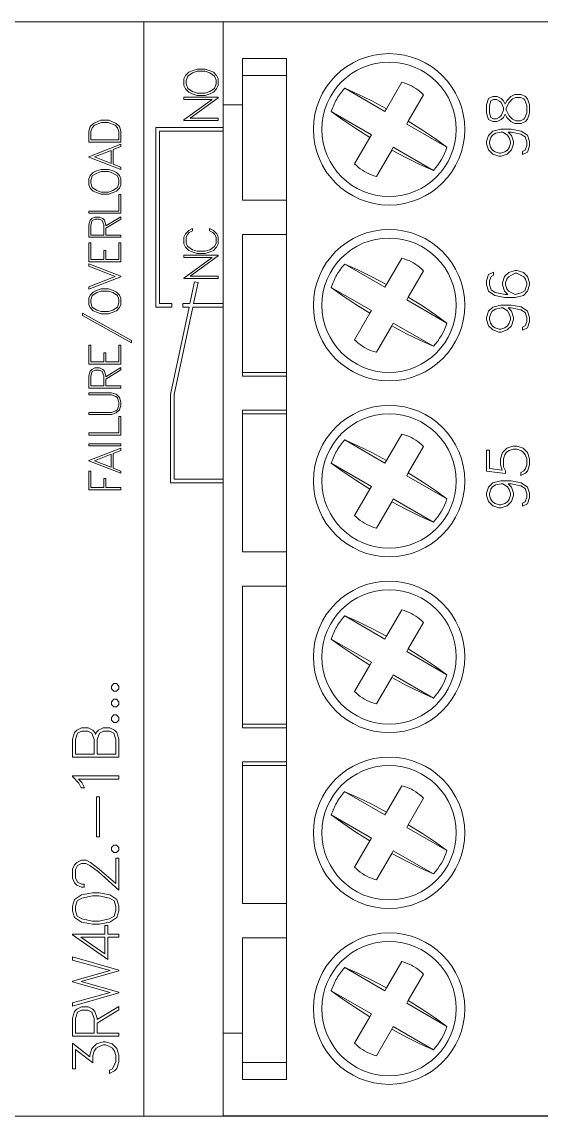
# Model space of a CAD drawing. Header units: millimetres. Extents: x 0 to 69574, y -5 to 41746.
# Drawn here: x 45469.25 to 45490.52, y 16266.65 to 16311.45 of the extents above; entities that cross this region are included whole.
import ezdxf

# ---------------------------------------------------------------- set-up
doc = ezdxf.new("R2010")
doc.units = ezdxf.units.MM
doc.set_wipeout_variables(frame=1)
doc.layers.add('000-PI-Oprema', color=30, linetype='Continuous', lineweight=5)

# ---------------------------------------------------------------- blocks, each defined once
blk = doc.blocks.new('3RW4026-1BB14')
blk.add_wipeout([(45618.425, 37573.123), (45663.225, 37573.123), (45663.225, 37448.123), (45618.425, 37448.123)]).dxf.layer = '000-PI-Oprema'
at = {"layer": '000-PI-Oprema'}
for p, q in [((45618.425, 37448.123), (45618.425, 37542.623)), ((45663.225, 37448.123), (45663.225, 37542.623)), ((45620.357, 37484.798), (45621.408, 37484.798)), ((45620.357, 37484.671), (45620.357, 37484.798)), ((45620.357, 37484.671), (45621.157, 37484.671)), ((45620.605, 37483.956), (45621.157, 37484.671)), ((45620.848, 37484.086), (45621.408, 37484.798)), ((45621.697, 37484.798), (45622.431, 37484.798)), ((45621.697, 37482.887), (45621.697, 37484.798)), ((45621.825, 37484.671), (45622.425, 37484.671)), ((45621.825, 37483.906), (45621.825, 37484.671)), ((45622.68, 37484.583), (45622.425, 37484.671)), ((45622.705, 37484.706), (45622.431, 37484.798)), ((45622.801, 37484.613), (45622.705, 37484.706)), ((45622.892, 37484.427), (45622.801, 37484.613)), ((45623.476, 37482.887), (45622.927, 37484.798)), ((45622.927, 37484.798), (45623.06, 37484.798)), ((45623.491, 37483.249), (45623.06, 37484.798)), ((45623.491, 37483.249), (45623.921, 37484.798)), ((45623.921, 37484.798), (45623.952, 37484.798)), ((45624.383, 37483.249), (45623.952, 37484.798)), ((45624.383, 37483.249), (45624.813, 37484.798)), ((45624.398, 37482.887), (45624.945, 37484.798)), ((45624.813, 37484.798), (45624.945, 37484.798)), ((45624.835, 37483.342), (45625.846, 37484.798)), ((45625.846, 37484.798), (45625.877, 37484.798)), ((45625.877, 37483.47), (45625.877, 37484.798)), ((45626.369, 37484.429), (45626.555, 37484.706)), ((45626.555, 37484.706), (45626.833, 37484.798)), ((45626.617, 37484.597), (45626.838, 37484.671)), ((45626.833, 37484.798), (45627.017, 37484.798)), ((45626.838, 37484.671), (45627.012, 37484.671)), ((45627.232, 37484.597), (45627.012, 37484.671)), ((45627.294, 37484.706), (45627.017, 37484.798)), ((45627.481, 37484.429), (45627.294, 37484.706)), ((45627.792, 37484.428), (45627.883, 37484.615)), ((45627.883, 37484.615), (45627.977, 37484.707)), ((45627.977, 37484.707), (45628.164, 37484.798)), ((45628.006, 37484.586), (45628.174, 37484.671)), ((45628.164, 37484.798), (45628.531, 37484.798)), ((45628.174, 37484.671), (45628.52, 37484.671)), ((45628.689, 37484.586), (45628.52, 37484.671)), ((45628.716, 37484.706), (45628.531, 37484.798)), ((45628.811, 37484.613), (45628.716, 37484.706)), ((45628.903, 37484.426), (45628.811, 37484.613)), ((45632.055, 37484.529), (45632.326, 37484.798)), ((45632.326, 37484.798), (45632.353, 37484.798)), ((45632.353, 37482.887), (45632.353, 37484.798)), ((45633.123, 37484.798), (45633.856, 37484.798)), ((45633.123, 37482.887), (45633.123, 37484.798)), ((45633.25, 37484.671), (45633.85, 37484.671)), ((45633.25, 37483.906), (45633.25, 37484.671)), ((45634.105, 37484.583), (45633.85, 37484.671)), ((45634.13, 37484.706), (45633.856, 37484.798)), ((45634.227, 37484.613), (45634.13, 37484.706)), ((45634.317, 37484.427), (45634.227, 37484.613)), ((45622.764, 37484.418), (45622.68, 37484.583)), ((45622.764, 37484.159), (45622.764, 37484.418)), ((45622.892, 37484.15), (45622.892, 37484.427)), ((45623.506, 37482.887), (45623.936, 37484.436)), ((45624.367, 37482.887), (45623.936, 37484.436)), ((45625.066, 37483.47), (45625.749, 37484.452)), ((45625.749, 37483.47), (45625.749, 37484.452)), ((45626.28, 37483.979), (45626.369, 37484.429)), ((45626.407, 37483.975), (45626.497, 37484.416)), ((45626.497, 37484.416), (45626.617, 37484.597)), ((45627.352, 37484.416), (45627.232, 37484.597)), ((45627.442, 37483.975), (45627.352, 37484.416)), ((45627.57, 37483.979), (45627.481, 37484.429)), ((45627.792, 37484.314), (45627.792, 37484.428)), ((45627.792, 37484.314), (45627.921, 37484.314)), ((45627.921, 37484.418), (45628.006, 37484.586)), ((45627.921, 37484.314), (45627.921, 37484.418)), ((45628.686, 37484.076), (45628.772, 37484.25)), ((45628.772, 37484.418), (45628.689, 37484.586)), ((45628.772, 37484.25), (45628.772, 37484.418)), ((45628.811, 37484.054), (45628.903, 37484.237)), ((45628.903, 37484.237), (45628.903, 37484.426)), ((45631.869, 37484.434), (45632.055, 37484.529)), ((45631.869, 37484.3), (45631.869, 37484.434)), ((45631.869, 37484.3), (45632.08, 37484.404)), ((45632.08, 37484.404), (45632.226, 37484.551)), ((45632.226, 37482.887), (45632.226, 37484.551)), ((45634.19, 37484.418), (45634.105, 37484.583)), ((45634.19, 37484.159), (45634.19, 37484.418)), ((45634.317, 37484.15), (45634.317, 37484.427)), ((45650.079, 37482.378), (45651.206, 37484.381)), ((45650.174, 37482.378), (45651.301, 37484.381)), ((45651.206, 37484.381), (45651.301, 37484.381)), ((45620.605, 37483.956), (45620.911, 37483.956)), ((45620.848, 37484.086), (45620.916, 37484.086)), ((45621.082, 37483.898), (45620.911, 37483.956)), ((45621.191, 37483.994), (45620.916, 37484.086)), ((45621.201, 37483.819), (45621.082, 37483.898)), ((45621.378, 37483.808), (45621.191, 37483.994)), ((45621.281, 37483.698), (45621.201, 37483.819)), ((45621.468, 37483.533), (45621.378, 37483.808)), ((45621.825, 37483.906), (45622.425, 37483.906)), ((45621.825, 37483.779), (45622.236, 37483.779)), ((45621.825, 37482.887), (45621.825, 37483.779)), ((45622.77, 37482.887), (45622.236, 37483.779)), ((45622.908, 37482.887), (45622.374, 37483.779)), ((45622.374, 37483.779), (45622.43, 37483.779)), ((45622.425, 37483.906), (45622.68, 37483.994)), ((45622.43, 37483.779), (45622.704, 37483.871)), ((45622.68, 37483.994), (45622.764, 37484.159)), ((45622.704, 37483.871), (45622.801, 37483.964)), ((45622.801, 37483.964), (45622.892, 37484.15)), ((45626.28, 37483.706), (45626.28, 37483.979)), ((45626.407, 37483.713), (45626.407, 37483.975)), ((45626.497, 37483.272), (45626.407, 37483.713)), ((45627.352, 37483.272), (45627.442, 37483.713)), ((45627.442, 37483.713), (45627.442, 37483.975)), ((45627.57, 37483.706), (45627.57, 37483.979)), ((45627.677, 37482.887), (45628.421, 37483.723)), ((45628.421, 37483.723), (45628.686, 37484.076)), ((45628.541, 37483.695), (45628.811, 37484.054)), ((45629.856, 37483.815), (45631.502, 37483.815)), ((45629.856, 37483.688), (45629.856, 37483.815)), ((45631.502, 37483.688), (45631.502, 37483.815)), ((45633.25, 37483.906), (45633.85, 37483.906)), ((45633.25, 37483.779), (45633.85, 37483.779)), ((45633.25, 37483.015), (45633.25, 37483.779)), ((45633.85, 37483.906), (45634.105, 37483.994)), ((45634.105, 37483.692), (45633.85, 37483.779)), ((45634.05, 37483.844), (45634.129, 37483.87)), ((45634.129, 37483.817), (45634.05, 37483.844)), ((45634.105, 37483.994), (45634.19, 37484.159)), ((45634.129, 37483.87), (45634.226, 37483.963)), ((45634.226, 37483.722), (45634.129, 37483.817)), ((45634.226, 37483.963), (45634.317, 37484.15)), ((45634.317, 37483.536), (45634.226, 37483.722)), ((45644.067, 37484.129), (45644.835, 37484.129)), ((45644.067, 37482.806), (45644.067, 37484.129)), ((45644.155, 37484.041), (45644.835, 37484.041)), ((45644.155, 37483.512), (45644.155, 37484.041)), ((45644.743, 37482.806), (45645.248, 37484.129)), ((45644.835, 37484.041), (45644.835, 37484.129)), ((45644.99, 37483.209), (45645.258, 37483.897)), ((45645.248, 37484.129), (45645.267, 37484.129)), ((45645.526, 37483.209), (45645.258, 37483.897)), ((45645.773, 37482.806), (45645.267, 37484.129)), ((45645.862, 37484.129), (45645.951, 37484.129)), ((45645.862, 37482.806), (45645.862, 37484.129)), ((45645.951, 37482.806), (45645.951, 37484.129)), ((45646.307, 37484.129), (45646.395, 37484.129)), ((45646.307, 37482.806), (45646.307, 37484.129)), ((45646.395, 37482.894), (45646.395, 37484.129)), ((45647.149, 37484.129), (45647.237, 37484.129)), ((45647.149, 37483.188), (45647.149, 37484.129)), ((45647.237, 37483.191), (45647.237, 37484.129)), ((45647.954, 37484.129), (45648.042, 37484.129)), ((45647.954, 37483.191), (45647.954, 37484.129)), ((45648.042, 37483.188), (45648.042, 37484.129)), ((45648.23, 37484.129), (45648.738, 37484.129)), ((45648.23, 37482.806), (45648.23, 37484.129)), ((45648.318, 37484.041), (45648.734, 37484.041)), ((45648.318, 37483.512), (45648.318, 37484.041)), ((45648.91, 37483.98), (45648.734, 37484.041)), ((45648.927, 37484.065), (45648.738, 37484.129)), ((45648.969, 37483.866), (45648.91, 37483.98)), ((45648.994, 37484.001), (45648.927, 37484.065)), ((45648.969, 37483.687), (45648.969, 37483.866)), ((45649.057, 37483.872), (45648.994, 37484.001)), ((45649.057, 37483.68), (45649.057, 37483.872)), ((45649.215, 37484.129), (45649.982, 37484.129)), ((45649.215, 37482.806), (45649.215, 37484.129)), ((45649.303, 37484.041), (45649.982, 37484.041)), ((45649.303, 37483.512), (45649.303, 37484.041)), ((45649.982, 37484.041), (45649.982, 37484.129)), ((45651.274, 37483.623), (45651.338, 37483.812)), ((45651.338, 37483.812), (45651.399, 37483.939)), ((45651.363, 37483.619), (45651.423, 37483.799)), ((45651.399, 37483.939), (45651.526, 37484.065)), ((45651.423, 37483.799), (45651.543, 37483.98)), ((45651.526, 37484.065), (45651.654, 37484.129)), ((45651.543, 37483.98), (45651.722, 37484.04)), ((45651.654, 37484.129), (45651.908, 37484.129)), ((45651.722, 37484.04), (45651.842, 37484.04)), ((45652.02, 37483.98), (45651.842, 37484.04)), ((45652.037, 37484.065), (45651.908, 37484.129)), ((45652.141, 37483.799), (45652.02, 37483.98)), ((45652.163, 37483.939), (45652.037, 37484.065)), ((45652.201, 37483.619), (45652.141, 37483.799)), ((45652.225, 37483.812), (45652.163, 37483.939)), ((45652.289, 37483.623), (45652.225, 37483.812)), ((45652.792, 37482.806), (45652.286, 37484.129)), ((45652.286, 37484.129), (45652.379, 37484.129)), ((45652.802, 37483.042), (45652.379, 37484.129)), ((45652.802, 37483.042), (45653.225, 37484.129)), ((45652.811, 37482.806), (45653.317, 37484.129)), ((45653.225, 37484.129), (45653.317, 37484.129)), ((45653.406, 37484.129), (45654.174, 37484.129)), ((45653.406, 37482.806), (45653.406, 37484.129)), ((45653.494, 37484.041), (45654.174, 37484.041)), ((45653.494, 37483.512), (45653.494, 37484.041)), ((45654.174, 37484.041), (45654.174, 37484.129)), ((45654.409, 37484.129), (45654.916, 37484.129)), ((45654.409, 37482.806), (45654.409, 37484.129)), ((45654.497, 37484.041), (45654.912, 37484.041)), ((45654.497, 37483.512), (45654.497, 37484.041)), ((45655.089, 37483.98), (45654.912, 37484.041)), ((45655.106, 37484.065), (45654.916, 37484.129)), ((45655.147, 37483.866), (45655.089, 37483.98)), ((45655.173, 37484.001), (45655.106, 37484.065)), ((45655.147, 37483.687), (45655.147, 37483.866)), ((45655.235, 37483.872), (45655.173, 37484.001)), ((45655.235, 37483.68), (45655.235, 37483.872)), ((45655.393, 37484.129), (45655.481, 37484.129)), ((45655.393, 37482.806), (45655.393, 37484.129)), ((45655.481, 37482.894), (45655.481, 37484.129)), ((45656.17, 37483.623), (45656.233, 37483.812)), ((45656.233, 37483.812), (45656.294, 37483.939)), ((45656.258, 37483.619), (45656.318, 37483.799)), ((45656.294, 37483.939), (45656.422, 37484.065)), ((45656.318, 37483.799), (45656.438, 37483.98)), ((45656.422, 37484.065), (45656.55, 37484.129)), ((45656.438, 37483.98), (45656.617, 37484.04)), ((45656.55, 37484.129), (45656.803, 37484.129)), ((45656.617, 37484.04), (45656.737, 37484.04)), ((45656.915, 37483.98), (45656.737, 37484.04)), ((45656.932, 37484.065), (45656.803, 37484.129)), ((45657.036, 37483.799), (45656.915, 37483.98)), ((45657.058, 37483.939), (45656.932, 37484.065)), ((45657.096, 37483.619), (45657.036, 37483.799)), ((45657.12, 37483.812), (45657.058, 37483.939)), ((45657.184, 37483.623), (45657.12, 37483.812)), ((45657.182, 37482.806), (45657.687, 37484.129)), ((45657.429, 37483.209), (45657.697, 37483.897)), ((45657.687, 37484.129), (45657.706, 37484.129)), ((45657.965, 37483.209), (45657.697, 37483.897)), ((45658.212, 37482.806), (45657.706, 37484.129)), ((45658.301, 37484.129), (45658.75, 37484.129)), ((45658.301, 37482.806), (45658.301, 37484.129)), ((45658.391, 37484.039), (45658.735, 37484.039)), ((45658.391, 37482.896), (45658.391, 37484.039)), ((45658.892, 37483.987), (45658.735, 37484.039)), ((45658.94, 37484.065), (45658.75, 37484.129)), ((45658.993, 37483.886), (45658.892, 37483.987)), ((45659.069, 37483.937), (45658.94, 37484.065)), ((45659.104, 37483.608), (45658.993, 37483.886)), ((45659.194, 37483.625), (45659.069, 37483.937)), ((45620.272, 37483.072), (45620.167, 37483.282)), ((45620.167, 37483.282), (45620.301, 37483.282)), ((45620.362, 37483.158), (45620.301, 37483.282)), ((45621.201, 37483.153), (45621.281, 37483.272)), ((45621.339, 37483.528), (45621.281, 37483.698)), ((45621.281, 37483.272), (45621.339, 37483.444)), ((45621.339, 37483.444), (45621.339, 37483.528)), ((45621.378, 37483.164), (45621.468, 37483.439)), ((45621.468, 37483.439), (45621.468, 37483.533)), ((45624.835, 37483.342), (45625.749, 37483.342)), ((45625.066, 37483.47), (45625.749, 37483.47)), ((45625.749, 37482.887), (45625.749, 37483.342)), ((45625.877, 37483.47), (45626.234, 37483.47)), ((45625.877, 37483.342), (45626.234, 37483.342)), ((45625.877, 37482.887), (45625.877, 37483.342)), ((45626.234, 37483.342), (45626.234, 37483.47)), ((45626.369, 37483.256), (45626.28, 37483.706)), ((45626.617, 37483.091), (45626.497, 37483.272)), ((45627.232, 37483.091), (45627.352, 37483.272)), ((45627.481, 37483.256), (45627.57, 37483.706)), ((45627.947, 37483.015), (45628.541, 37483.695)), ((45629.856, 37483.688), (45631.502, 37483.688)), ((45634.19, 37483.526), (45634.105, 37483.692)), ((45634.105, 37483.102), (45634.19, 37483.268)), ((45634.19, 37483.268), (45634.19, 37483.526)), ((45634.317, 37483.259), (45634.317, 37483.536)), ((45644.155, 37483.512), (45644.526, 37483.512)), ((45644.155, 37483.423), (45644.526, 37483.423)), ((45644.155, 37482.806), (45644.155, 37483.423)), ((45644.526, 37483.423), (45644.526, 37483.512)), ((45648.318, 37483.512), (45648.734, 37483.512)), ((45648.318, 37483.423), (45648.603, 37483.423)), ((45648.318, 37482.806), (45648.318, 37483.423)), ((45648.973, 37482.806), (45648.603, 37483.423)), ((45649.068, 37482.806), (45648.699, 37483.423)), ((45648.699, 37483.423), (45648.737, 37483.423)), ((45648.734, 37483.512), (45648.91, 37483.572)), ((45648.737, 37483.423), (45648.927, 37483.487)), ((45648.91, 37483.572), (45648.969, 37483.687)), ((45648.927, 37483.487), (45648.994, 37483.551)), ((45648.994, 37483.551), (45649.057, 37483.68)), ((45649.303, 37483.512), (45649.673, 37483.512)), ((45649.303, 37483.423), (45649.673, 37483.423)), ((45649.303, 37482.894), (45649.303, 37483.423)), ((45649.673, 37483.423), (45649.673, 37483.512)), ((45651.274, 37483.312), (45651.274, 37483.623)), ((45651.338, 37483.123), (45651.274, 37483.312)), ((45651.363, 37483.315), (45651.363, 37483.619)), ((45651.423, 37483.135), (45651.363, 37483.315)), ((45652.141, 37483.135), (45652.201, 37483.315)), ((45652.201, 37483.315), (45652.201, 37483.619)), ((45652.225, 37483.123), (45652.289, 37483.312)), ((45652.289, 37483.312), (45652.289, 37483.623)), ((45653.494, 37483.512), (45653.865, 37483.512)), ((45653.494, 37483.423), (45653.865, 37483.423)), ((45653.494, 37482.894), (45653.494, 37483.423)), ((45653.865, 37483.423), (45653.865, 37483.512)), ((45654.497, 37483.512), (45654.912, 37483.512)), ((45654.497, 37483.423), (45654.782, 37483.423)), ((45654.497, 37482.806), (45654.497, 37483.423)), ((45655.151, 37482.806), (45654.782, 37483.423)), ((45655.247, 37482.806), (45654.877, 37483.423)), ((45654.877, 37483.423), (45654.916, 37483.423)), ((45654.912, 37483.512), (45655.089, 37483.572)), ((45654.916, 37483.423), (45655.106, 37483.487)), ((45655.089, 37483.572), (45655.147, 37483.687)), ((45655.106, 37483.487), (45655.173, 37483.551)), ((45655.173, 37483.551), (45655.235, 37483.68)), ((45656.17, 37483.312), (45656.17, 37483.623)), ((45656.233, 37483.123), (45656.17, 37483.312)), ((45656.258, 37483.315), (45656.258, 37483.619)), ((45656.318, 37483.135), (45656.258, 37483.315)), ((45657.036, 37483.135), (45657.096, 37483.315)), ((45657.096, 37483.315), (45657.096, 37483.619)), ((45657.12, 37483.123), (45657.184, 37483.312)), ((45657.184, 37483.312), (45657.184, 37483.623)), ((45658.993, 37483.048), (45659.104, 37483.327)), ((45659.069, 37482.998), (45659.194, 37483.31)), ((45659.104, 37483.327), (45659.104, 37483.608)), ((45659.194, 37483.31), (45659.194, 37483.625)), ((45620.369, 37482.978), (45620.272, 37483.072)), ((45620.651, 37483.015), (45620.362, 37483.158)), ((45620.644, 37482.887), (45620.369, 37482.978)), ((45620.644, 37482.887), (45620.916, 37482.887)), ((45620.651, 37483.015), (45620.911, 37483.015)), ((45620.911, 37483.015), (45621.082, 37483.074)), ((45620.916, 37482.887), (45621.191, 37482.979)), ((45621.082, 37483.074), (45621.201, 37483.153)), ((45621.191, 37482.979), (45621.378, 37483.164)), ((45621.697, 37482.887), (45621.825, 37482.887)), ((45622.77, 37482.887), (45622.908, 37482.887)), ((45623.476, 37482.887), (45623.506, 37482.887)), ((45624.367, 37482.887), (45624.398, 37482.887)), ((45625.749, 37482.887), (45625.877, 37482.887)), ((45626.555, 37482.979), (45626.369, 37483.256)), ((45626.833, 37482.887), (45626.555, 37482.979)), ((45626.838, 37483.017), (45626.617, 37483.091)), ((45626.833, 37482.887), (45627.017, 37482.887)), ((45626.838, 37483.017), (45627.012, 37483.017)), ((45627.012, 37483.017), (45627.232, 37483.091)), ((45627.017, 37482.887), (45627.294, 37482.979)), ((45627.294, 37482.979), (45627.481, 37483.256)), ((45627.677, 37482.887), (45628.991, 37482.887)), ((45627.947, 37483.015), (45628.991, 37483.015)), ((45628.991, 37482.887), (45628.991, 37483.015)), ((45629.214, 37483.094), (45629.316, 37483.197)), ((45629.214, 37482.99), (45629.214, 37483.094)), ((45629.316, 37482.887), (45629.214, 37482.99)), ((45629.316, 37483.197), (45629.421, 37483.197)), ((45629.316, 37482.887), (45629.421, 37482.887)), ((45629.523, 37483.094), (45629.421, 37483.197)), ((45629.421, 37482.887), (45629.523, 37482.99)), ((45629.523, 37482.99), (45629.523, 37483.094)), ((45632.226, 37482.887), (45632.353, 37482.887)), ((45633.123, 37482.887), (45633.856, 37482.887)), ((45633.25, 37483.015), (45633.85, 37483.015)), ((45633.85, 37483.015), (45634.105, 37483.102)), ((45633.856, 37482.887), (45634.13, 37482.979)), ((45634.13, 37482.979), (45634.227, 37483.073)), ((45634.227, 37483.073), (45634.317, 37483.259)), ((45634.539, 37483.094), (45634.641, 37483.197)), ((45634.539, 37482.99), (45634.539, 37483.094)), ((45634.641, 37482.887), (45634.539, 37482.99)), ((45634.641, 37483.197), (45634.746, 37483.197)), ((45634.641, 37482.887), (45634.746, 37482.887)), ((45634.848, 37483.094), (45634.746, 37483.197)), ((45634.746, 37482.887), (45634.848, 37482.99)), ((45634.848, 37482.99), (45634.848, 37483.094)), ((45635.181, 37483.094), (45635.283, 37483.197)), ((45635.181, 37482.99), (45635.181, 37483.094)), ((45635.283, 37482.887), (45635.181, 37482.99)), ((45635.283, 37483.197), (45635.388, 37483.197)), ((45635.283, 37482.887), (45635.388, 37482.887)), ((45635.49, 37483.094), (45635.388, 37483.197)), ((45635.388, 37482.887), (45635.49, 37482.99)), ((45635.49, 37482.99), (45635.49, 37483.094)), ((45635.823, 37483.094), (45635.925, 37483.197)), ((45635.823, 37482.99), (45635.823, 37483.094)), ((45635.925, 37482.887), (45635.823, 37482.99)), ((45635.925, 37483.197), (45636.03, 37483.197)), ((45635.925, 37482.887), (45636.03, 37482.887)), ((45636.132, 37483.094), (45636.03, 37483.197)), ((45636.03, 37482.887), (45636.132, 37482.99)), ((45636.132, 37482.99), (45636.132, 37483.094)), ((45644.835, 37482.806), (45644.956, 37483.121)), ((45644.956, 37483.121), (45645.559, 37483.121)), ((45644.99, 37483.209), (45645.526, 37483.209)), ((45645.682, 37482.806), (45645.559, 37483.121)), ((45646.395, 37482.894), (45647.075, 37482.894)), ((45647.075, 37482.806), (45647.075, 37482.894)), ((45647.212, 37482.998), (45647.149, 37483.188)), ((45647.342, 37482.87), (45647.212, 37482.998)), ((45647.298, 37483.011), (45647.237, 37483.191)), ((45647.354, 37482.954), (45647.298, 37483.011)), ((45647.532, 37482.806), (45647.342, 37482.87)), ((45647.535, 37482.894), (45647.354, 37482.954)), ((45647.535, 37482.894), (45647.656, 37482.894)), ((45647.656, 37482.894), (45647.836, 37482.954)), ((45647.66, 37482.806), (45647.85, 37482.87)), ((45647.836, 37482.954), (45647.893, 37483.011)), ((45647.85, 37482.87), (45647.979, 37482.998)), ((45647.893, 37483.011), (45647.954, 37483.191)), ((45647.979, 37482.998), (45648.042, 37483.188)), ((45649.303, 37482.894), (45649.982, 37482.894)), ((45649.982, 37482.806), (45649.982, 37482.894)), ((45651.399, 37482.996), (45651.338, 37483.123)), ((45651.526, 37482.87), (45651.399, 37482.996)), ((45651.543, 37482.954), (45651.423, 37483.135)), ((45651.654, 37482.806), (45651.526, 37482.87)), ((45651.722, 37482.894), (45651.543, 37482.954)), ((45651.722, 37482.894), (45651.856, 37482.894)), ((45651.856, 37482.894), (45652.02, 37482.954)), ((45651.908, 37482.806), (45652.037, 37482.87)), ((45652.02, 37482.954), (45652.141, 37483.135)), ((45652.037, 37482.87), (45652.163, 37482.996)), ((45652.163, 37482.996), (45652.225, 37483.123)), ((45653.494, 37482.894), (45654.174, 37482.894)), ((45654.174, 37482.806), (45654.174, 37482.894)), ((45655.481, 37482.894), (45656.161, 37482.894)), ((45656.161, 37482.806), (45656.161, 37482.894)), ((45656.294, 37482.996), (45656.233, 37483.123)), ((45656.422, 37482.87), (45656.294, 37482.996)), ((45656.438, 37482.954), (45656.318, 37483.135)), ((45656.55, 37482.806), (45656.422, 37482.87)), ((45656.617, 37482.894), (45656.438, 37482.954)), ((45656.617, 37482.894), (45656.751, 37482.894)), ((45656.751, 37482.894), (45656.915, 37482.954)), ((45656.803, 37482.806), (45656.932, 37482.87)), ((45656.915, 37482.954), (45657.036, 37483.135)), ((45656.932, 37482.87), (45657.058, 37482.996)), ((45657.058, 37482.996), (45657.12, 37483.123)), ((45657.274, 37482.806), (45657.395, 37483.121)), ((45657.395, 37483.121), (45657.998, 37483.121)), ((45657.429, 37483.209), (45657.965, 37483.209)), ((45658.121, 37482.806), (45657.998, 37483.121)), ((45658.391, 37482.896), (45658.735, 37482.896)), ((45658.735, 37482.896), (45658.892, 37482.948)), ((45658.75, 37482.806), (45658.94, 37482.87)), ((45658.892, 37482.948), (45658.993, 37483.048)), ((45658.94, 37482.87), (45659.069, 37482.998)), ((45644.067, 37482.806), (45644.155, 37482.806)), ((45644.743, 37482.806), (45644.835, 37482.806)), ((45645.682, 37482.806), (45645.773, 37482.806)), ((45645.862, 37482.806), (45645.951, 37482.806)), ((45646.307, 37482.806), (45647.075, 37482.806)), ((45647.532, 37482.806), (45647.66, 37482.806)), ((45648.23, 37482.806), (45648.318, 37482.806)), ((45648.973, 37482.806), (45649.068, 37482.806)), ((45649.215, 37482.806), (45649.982, 37482.806)), ((45650.079, 37482.378), (45650.174, 37482.378)), ((45651.654, 37482.806), (45651.908, 37482.806)), ((45652.792, 37482.806), (45652.811, 37482.806)), ((45653.406, 37482.806), (45654.174, 37482.806)), ((45654.409, 37482.806), (45654.497, 37482.806)), ((45655.151, 37482.806), (45655.247, 37482.806)), ((45655.393, 37482.806), (45656.161, 37482.806)), ((45656.55, 37482.806), (45656.803, 37482.806)), ((45657.182, 37482.806), (45657.274, 37482.806)), ((45658.121, 37482.806), (45658.212, 37482.806)), ((45658.301, 37482.806), (45658.75, 37482.806)), ((45618.425, 37481.873), (45663.225, 37481.873)), ((45651.55, 37481.373), (45658.9, 37481.373)), ((45651.55, 37480.723), (45651.55, 37481.373)), ((45651.7, 37481.223), (45658.75, 37481.223)), ((45651.7, 37480.723), (45651.7, 37481.223)), ((45658.75, 37478.623), (45658.75, 37481.223)), ((45658.9, 37478.623), (45658.9, 37481.373)), ((45644.35, 37480.773), (45647.966, 37480.773)), ((45644.35, 37478.623), (45644.35, 37480.773)), ((45644.5, 37480.623), (45647.97, 37480.623)), ((45644.5, 37478.623), (45644.5, 37480.623)), ((45647.966, 37480.773), (45647.967, 37480.777)), ((45651.55, 37480.016), (45647.967, 37480.777)), ((45651.55, 37479.862), (45647.97, 37480.623)), ((45651.55, 37480.723), (45651.7, 37480.723)), ((45651.55, 37480.273), (45651.7, 37480.273)), ((45651.55, 37480.016), (45651.55, 37480.273)), ((45651.7, 37479.984), (45651.7, 37480.273)), ((45652.716, 37480.229), (45652.738, 37480.229)), ((45652.716, 37478.818), (45652.716, 37480.229)), ((45653.574, 37479.076), (45652.738, 37480.229)), ((45653.574, 37480.229), (45653.668, 37480.229)), ((45653.574, 37479.076), (45653.574, 37480.229)), ((45653.668, 37478.818), (45653.668, 37480.229)), ((45653.871, 37480.026), (45654.007, 37480.162)), ((45654.007, 37480.162), (45654.144, 37480.229)), ((45654.026, 37480.073), (45654.153, 37480.135)), ((45654.144, 37480.229), (45654.415, 37480.229)), ((45654.153, 37480.135), (45654.408, 37480.135)), ((45654.534, 37480.071), (45654.408, 37480.135)), ((45654.553, 37480.162), (45654.415, 37480.229)), ((45654.688, 37480.028), (45654.553, 37480.162)), ((45659.189, 37480.229), (45659.211, 37480.229)), ((45659.189, 37478.818), (45659.189, 37480.229)), ((45660.047, 37479.076), (45659.211, 37480.229)), ((45660.047, 37480.229), (45660.141, 37480.229)), ((45660.047, 37479.076), (45660.047, 37480.229)), ((45660.141, 37478.818), (45660.141, 37480.229)), ((45660.346, 37480.026), (45660.481, 37480.162)), ((45660.481, 37480.162), (45660.618, 37480.229)), ((45660.499, 37480.07), (45660.69, 37480.134)), ((45660.618, 37480.229), (45660.889, 37480.229)), ((45660.69, 37480.134), (45660.818, 37480.134)), ((45661.008, 37480.07), (45660.818, 37480.134)), ((45661.026, 37480.162), (45660.889, 37480.229)), ((45661.161, 37480.026), (45661.026, 37480.162)), ((45651.55, 37478.623), (45651.55, 37479.862)), ((45652.584, 37479.796), (45651.7, 37479.984)), ((45652.552, 37479.649), (45651.7, 37479.83)), ((45651.7, 37478.623), (45651.7, 37479.83)), ((45652.552, 37479.649), (45652.584, 37479.796)), ((45653.645, 37478.818), (45652.81, 37479.971)), ((45652.81, 37478.818), (45652.81, 37479.971)), ((45653.74, 37479.69), (45653.807, 37479.891)), ((45653.74, 37479.358), (45653.74, 37479.69)), ((45653.807, 37479.891), (45653.871, 37480.026)), ((45653.834, 37479.687), (45653.898, 37479.879)), ((45653.834, 37479.361), (45653.834, 37479.687)), ((45653.898, 37479.879), (45654.026, 37480.073)), ((45654.596, 37480.008), (45654.534, 37480.071)), ((45654.666, 37479.872), (45654.596, 37480.008)), ((45654.666, 37479.872), (45654.765, 37479.872)), ((45654.765, 37479.872), (45654.688, 37480.028)), ((45660.118, 37478.818), (45659.283, 37479.971)), ((45659.283, 37478.818), (45659.283, 37479.971)), ((45660.213, 37479.69), (45660.28, 37479.891)), ((45660.213, 37479.358), (45660.213, 37479.69)), ((45660.28, 37479.891), (45660.346, 37480.026)), ((45660.307, 37479.686), (45660.371, 37479.878)), ((45660.307, 37479.361), (45660.307, 37479.686)), ((45660.371, 37479.878), (45660.499, 37480.07)), ((45661.137, 37479.878), (45661.008, 37480.07)), ((45661.201, 37479.686), (45661.137, 37479.878)), ((45661.227, 37479.891), (45661.161, 37480.026)), ((45661.201, 37479.361), (45661.201, 37479.686)), ((45661.295, 37479.69), (45661.227, 37479.891)), ((45661.295, 37479.358), (45661.295, 37479.69)), ((45653.807, 37479.157), (45653.74, 37479.358)), ((45653.898, 37479.169), (45653.834, 37479.361)), ((45660.28, 37479.157), (45660.213, 37479.358)), ((45660.371, 37479.169), (45660.307, 37479.361)), ((45661.137, 37479.169), (45661.201, 37479.361)), ((45661.227, 37479.157), (45661.295, 37479.358)), ((45652.716, 37478.818), (45652.81, 37478.818)), ((45653.645, 37478.818), (45653.668, 37478.818)), ((45653.871, 37479.021), (45653.807, 37479.157)), ((45654.007, 37478.886), (45653.871, 37479.021)), ((45654.026, 37478.975), (45653.898, 37479.169)), ((45654.144, 37478.818), (45654.007, 37478.886)), ((45654.153, 37478.912), (45654.026, 37478.975)), ((45654.144, 37478.818), (45654.415, 37478.818)), ((45654.153, 37478.912), (45654.408, 37478.912)), ((45654.408, 37478.912), (45654.534, 37478.976)), ((45654.415, 37478.818), (45654.553, 37478.885)), ((45654.534, 37478.976), (45654.596, 37479.039)), ((45654.553, 37478.885), (45654.688, 37479.02)), ((45654.596, 37479.039), (45654.666, 37479.176)), ((45654.666, 37479.176), (45654.765, 37479.176)), ((45654.688, 37479.02), (45654.765, 37479.176)), ((45659.189, 37478.818), (45659.283, 37478.818)), ((45660.118, 37478.818), (45660.141, 37478.818)), ((45660.346, 37479.021), (45660.28, 37479.157)), ((45660.481, 37478.886), (45660.346, 37479.021)), ((45660.499, 37478.976), (45660.371, 37479.169)), ((45660.618, 37478.818), (45660.481, 37478.886)), ((45660.69, 37478.912), (45660.499, 37478.976)), ((45660.618, 37478.818), (45660.889, 37478.818)), ((45660.69, 37478.912), (45660.833, 37478.912)), ((45660.833, 37478.912), (45661.008, 37478.976)), ((45660.889, 37478.818), (45661.026, 37478.886)), ((45661.008, 37478.976), (45661.137, 37479.169)), ((45661.026, 37478.886), (45661.161, 37479.021)), ((45661.161, 37479.021), (45661.227, 37479.157)), ((45618.425, 37478.623), (45663.225, 37478.623)), ((45618.43, 37464.623), (45618.43, 37478.623)), ((45621.825, 37477.823), (45621.825, 37478.623)), ((45659.825, 37477.823), (45659.825, 37478.623)), ((45663.22, 37464.623), (45663.22, 37478.623)), ((45619.925, 37477.823), (45625.725, 37477.823)), ((45619.925, 37476.023), (45619.925, 37477.823)), ((45620.625, 37476.023), (45620.625, 37477.823)), ((45625.725, 37476.023), (45625.725, 37477.823)), ((45627.125, 37477.823), (45632.925, 37477.823)), ((45627.125, 37476.023), (45627.125, 37477.823)), ((45632.775, 37476.023), (45632.775, 37477.823)), ((45632.925, 37476.023), (45632.925, 37477.823)), ((45634.325, 37477.823), (45640.125, 37477.823)), ((45634.325, 37476.023), (45634.325, 37477.823)), ((45634.475, 37476.023), (45634.475, 37477.823)), ((45640.125, 37476.023), (45640.125, 37477.823)), ((45641.525, 37477.823), (45647.325, 37477.823)), ((45641.525, 37476.023), (45641.525, 37477.823)), ((45647.175, 37476.023), (45647.175, 37477.823)), ((45647.325, 37476.023), (45647.325, 37477.823)), ((45648.725, 37477.823), (45654.525, 37477.823)), ((45648.725, 37476.023), (45648.725, 37477.823)), ((45648.875, 37476.023), (45648.875, 37477.823)), ((45654.525, 37476.023), (45654.525, 37477.823)), ((45655.925, 37477.823), (45659.825, 37477.823)), ((45655.925, 37476.023), (45655.925, 37477.823)), ((45659.825, 37477.823), (45661.725, 37477.823)), ((45661.025, 37476.023), (45661.025, 37477.823)), ((45661.725, 37476.023), (45661.725, 37477.823)), ((45619.925, 37476.023), (45661.725, 37476.023)), ((45622.606, 37472.544), (45623.555, 37474.189)), ((45629.806, 37472.544), (45630.755, 37474.189)), ((45637.006, 37472.544), (45637.955, 37474.189)), ((45644.206, 37472.544), (45645.155, 37474.189)), ((45651.406, 37472.544), (45652.355, 37474.189)), ((45658.606, 37472.544), (45659.555, 37474.189)), ((45623.558, 37471.994), (45624.508, 37473.639)), ((45630.758, 37471.994), (45631.708, 37473.639)), ((45637.958, 37471.994), (45638.908, 37473.639)), ((45645.158, 37471.994), (45646.108, 37473.639)), ((45652.358, 37471.994), (45653.308, 37473.639)), ((45659.558, 37471.994), (45660.508, 37473.639)), ((45621.151, 37472.918), (45621.211, 37473.003)), ((45621.211, 37473.003), (45621.275, 37473.085)), ((45621.275, 37473.085), (45621.343, 37473.161)), ((45621.343, 37473.161), (45621.413, 37473.233)), ((45622.493, 37472.609), (45621.413, 37473.233)), ((45628.351, 37472.918), (45628.411, 37473.003)), ((45628.411, 37473.003), (45628.475, 37473.085)), ((45628.475, 37473.085), (45628.543, 37473.161)), ((45628.543, 37473.161), (45628.613, 37473.233)), ((45629.693, 37472.609), (45628.613, 37473.233)), ((45635.551, 37472.918), (45635.611, 37473.003)), ((45635.611, 37473.003), (45635.675, 37473.085)), ((45635.675, 37473.085), (45635.743, 37473.161)), ((45635.743, 37473.161), (45635.813, 37473.233)), ((45636.893, 37472.609), (45635.813, 37473.233)), ((45642.751, 37472.918), (45642.811, 37473.003)), ((45642.811, 37473.003), (45642.875, 37473.085)), ((45642.875, 37473.085), (45642.943, 37473.161)), ((45642.943, 37473.161), (45643.013, 37473.233)), ((45644.093, 37472.609), (45643.013, 37473.233)), ((45649.951, 37472.918), (45650.011, 37473.003)), ((45650.011, 37473.003), (45650.075, 37473.085)), ((45650.075, 37473.085), (45650.143, 37473.161)), ((45650.143, 37473.161), (45650.213, 37473.233)), ((45651.293, 37472.609), (45650.213, 37473.233)), ((45657.151, 37472.918), (45657.211, 37473.003)), ((45657.211, 37473.003), (45657.275, 37473.085)), ((45657.275, 37473.085), (45657.343, 37473.161)), ((45657.343, 37473.161), (45657.413, 37473.233)), ((45658.493, 37472.609), (45657.413, 37473.233)), ((45620.926, 37472.442), (45620.96, 37472.542)), ((45620.96, 37472.542), (45621, 37472.64)), ((45621, 37472.64), (45621.045, 37472.736)), ((45621.045, 37472.736), (45621.096, 37472.829)), ((45621.096, 37472.829), (45621.151, 37472.918)), ((45622.606, 37472.544), (45622.493, 37472.609)), ((45628.126, 37472.442), (45628.16, 37472.542)), ((45628.16, 37472.542), (45628.2, 37472.64)), ((45628.2, 37472.64), (45628.245, 37472.736)), ((45628.245, 37472.736), (45628.296, 37472.829)), ((45628.296, 37472.829), (45628.351, 37472.918)), ((45629.806, 37472.544), (45629.693, 37472.609)), ((45635.326, 37472.442), (45635.36, 37472.542)), ((45635.36, 37472.542), (45635.4, 37472.64)), ((45635.4, 37472.64), (45635.445, 37472.736)), ((45635.445, 37472.736), (45635.496, 37472.829)), ((45635.496, 37472.829), (45635.551, 37472.918)), ((45637.006, 37472.544), (45636.893, 37472.609)), ((45642.526, 37472.442), (45642.56, 37472.542)), ((45642.56, 37472.542), (45642.6, 37472.64)), ((45642.6, 37472.64), (45642.645, 37472.736)), ((45642.645, 37472.736), (45642.696, 37472.829)), ((45642.696, 37472.829), (45642.751, 37472.918)), ((45644.206, 37472.544), (45644.093, 37472.609)), ((45649.726, 37472.442), (45649.76, 37472.542)), ((45649.76, 37472.542), (45649.8, 37472.64)), ((45649.8, 37472.64), (45649.845, 37472.736)), ((45649.845, 37472.736), (45649.896, 37472.829)), ((45649.896, 37472.829), (45649.951, 37472.918)), ((45651.406, 37472.544), (45651.293, 37472.609)), ((45656.926, 37472.442), (45656.96, 37472.542)), ((45656.96, 37472.542), (45657, 37472.64)), ((45657, 37472.64), (45657.045, 37472.736)), ((45657.045, 37472.736), (45657.096, 37472.829)), ((45657.096, 37472.829), (45657.151, 37472.918)), ((45658.606, 37472.544), (45658.493, 37472.609)), ((45620.898, 37472.341), (45620.926, 37472.442)), ((45621.978, 37471.717), (45620.898, 37472.341)), ((45628.098, 37472.341), (45628.126, 37472.442)), ((45629.178, 37471.717), (45628.098, 37472.341)), ((45635.298, 37472.341), (45635.326, 37472.442)), ((45636.378, 37471.717), (45635.298, 37472.341)), ((45642.498, 37472.341), (45642.526, 37472.442)), ((45643.578, 37471.717), (45642.498, 37472.341)), ((45649.698, 37472.341), (45649.726, 37472.442)), ((45650.778, 37471.717), (45649.698, 37472.341)), ((45656.898, 37472.341), (45656.926, 37472.442)), ((45657.978, 37471.717), (45656.898, 37472.341)), ((45621.141, 37470.008), (45622.091, 37471.652)), ((45622.091, 37471.652), (45621.978, 37471.717)), ((45623.671, 37471.929), (45623.558, 37471.994)), ((45624.751, 37471.306), (45623.671, 37471.929)), ((45628.341, 37470.008), (45629.291, 37471.652)), ((45629.291, 37471.652), (45629.178, 37471.717)), ((45630.871, 37471.929), (45630.758, 37471.994)), ((45631.951, 37471.306), (45630.871, 37471.929)), ((45635.541, 37470.008), (45636.491, 37471.652)), ((45636.491, 37471.652), (45636.378, 37471.717)), ((45638.071, 37471.929), (45637.958, 37471.994)), ((45639.151, 37471.306), (45638.071, 37471.929)), ((45642.741, 37470.008), (45643.691, 37471.652)), ((45643.691, 37471.652), (45643.578, 37471.717)), ((45645.271, 37471.929), (45645.158, 37471.994)), ((45646.351, 37471.306), (45645.271, 37471.929)), ((45649.941, 37470.008), (45650.891, 37471.652)), ((45650.891, 37471.652), (45650.778, 37471.717)), ((45652.471, 37471.929), (45652.358, 37471.994)), ((45653.551, 37471.306), (45652.471, 37471.929)), ((45657.141, 37470.008), (45658.091, 37471.652)), ((45658.091, 37471.652), (45657.978, 37471.717)), ((45659.671, 37471.929), (45659.558, 37471.994)), ((45660.751, 37471.306), (45659.671, 37471.929)), ((45624.689, 37471.105), (45624.723, 37471.205)), ((45624.723, 37471.205), (45624.751, 37471.306)), ((45631.889, 37471.105), (45631.923, 37471.205)), ((45631.923, 37471.205), (45631.951, 37471.306)), ((45639.089, 37471.105), (45639.123, 37471.205)), ((45639.123, 37471.205), (45639.151, 37471.306)), ((45646.289, 37471.105), (45646.323, 37471.205)), ((45646.323, 37471.205), (45646.351, 37471.306)), ((45653.489, 37471.105), (45653.523, 37471.205)), ((45653.523, 37471.205), (45653.551, 37471.306)), ((45660.689, 37471.105), (45660.723, 37471.205)), ((45660.723, 37471.205), (45660.751, 37471.306)), ((45622.094, 37469.458), (45623.043, 37471.102)), ((45623.156, 37471.037), (45623.043, 37471.102)), ((45624.236, 37470.414), (45623.156, 37471.037)), ((45624.438, 37470.643), (45624.498, 37470.729)), ((45624.498, 37470.729), (45624.554, 37470.818)), ((45624.554, 37470.818), (45624.604, 37470.911)), ((45624.604, 37470.911), (45624.649, 37471.006)), ((45624.649, 37471.006), (45624.689, 37471.105)), ((45629.294, 37469.458), (45630.243, 37471.102)), ((45630.356, 37471.037), (45630.243, 37471.102)), ((45631.436, 37470.414), (45630.356, 37471.037)), ((45631.638, 37470.643), (45631.698, 37470.729)), ((45631.698, 37470.729), (45631.754, 37470.818)), ((45631.754, 37470.818), (45631.804, 37470.911)), ((45631.804, 37470.911), (45631.849, 37471.006)), ((45631.849, 37471.006), (45631.889, 37471.105)), ((45636.494, 37469.458), (45637.443, 37471.102)), ((45637.556, 37471.037), (45637.443, 37471.102)), ((45638.636, 37470.414), (45637.556, 37471.037)), ((45638.838, 37470.643), (45638.898, 37470.729)), ((45638.898, 37470.729), (45638.954, 37470.818)), ((45638.954, 37470.818), (45639.004, 37470.911)), ((45639.004, 37470.911), (45639.049, 37471.006)), ((45639.049, 37471.006), (45639.089, 37471.105)), ((45643.694, 37469.458), (45644.643, 37471.102)), ((45644.756, 37471.037), (45644.643, 37471.102)), ((45645.836, 37470.414), (45644.756, 37471.037)), ((45646.038, 37470.643), (45646.098, 37470.729)), ((45646.098, 37470.729), (45646.154, 37470.818)), ((45646.154, 37470.818), (45646.204, 37470.911)), ((45646.204, 37470.911), (45646.249, 37471.006)), ((45646.249, 37471.006), (45646.289, 37471.105)), ((45650.894, 37469.458), (45651.843, 37471.102)), ((45651.956, 37471.037), (45651.843, 37471.102)), ((45653.036, 37470.414), (45651.956, 37471.037)), ((45653.238, 37470.643), (45653.298, 37470.729)), ((45653.298, 37470.729), (45653.354, 37470.818)), ((45653.354, 37470.818), (45653.404, 37470.911)), ((45653.404, 37470.911), (45653.449, 37471.006)), ((45653.449, 37471.006), (45653.489, 37471.105)), ((45658.094, 37469.458), (45659.043, 37471.102)), ((45659.156, 37471.037), (45659.043, 37471.102)), ((45660.236, 37470.414), (45659.156, 37471.037)), ((45660.438, 37470.643), (45660.498, 37470.729)), ((45660.498, 37470.729), (45660.554, 37470.818)), ((45660.554, 37470.818), (45660.604, 37470.911)), ((45660.604, 37470.911), (45660.649, 37471.006)), ((45660.649, 37471.006), (45660.689, 37471.105)), ((45624.236, 37470.414), (45624.306, 37470.485)), ((45624.306, 37470.485), (45624.374, 37470.562)), ((45624.374, 37470.562), (45624.438, 37470.643)), ((45631.436, 37470.414), (45631.506, 37470.485)), ((45631.506, 37470.485), (45631.574, 37470.562)), ((45631.574, 37470.562), (45631.638, 37470.643)), ((45638.636, 37470.414), (45638.706, 37470.485)), ((45638.706, 37470.485), (45638.774, 37470.562)), ((45638.774, 37470.562), (45638.838, 37470.643)), ((45645.836, 37470.414), (45645.906, 37470.485)), ((45645.906, 37470.485), (45645.974, 37470.562)), ((45645.974, 37470.562), (45646.038, 37470.643)), ((45653.036, 37470.414), (45653.106, 37470.485)), ((45653.106, 37470.485), (45653.174, 37470.562)), ((45653.174, 37470.562), (45653.238, 37470.643)), ((45660.236, 37470.414), (45660.306, 37470.485)), ((45660.306, 37470.485), (45660.374, 37470.562)), ((45660.374, 37470.562), (45660.438, 37470.643)), ((45643.412, 37467.575), (45643.583, 37467.746)), ((45643.572, 37467.584), (45643.699, 37467.667)), ((45643.583, 37467.746), (45643.837, 37467.831)), ((45643.699, 37467.667), (45643.843, 37467.714)), ((45643.837, 37467.831), (45643.925, 37467.831)), ((45643.843, 37467.714), (45643.92, 37467.714)), ((45644.092, 37467.656), (45643.92, 37467.714)), ((45644.178, 37467.746), (45643.925, 37467.831)), ((45644.178, 37467.6), (45644.092, 37467.656)), ((45644.35, 37467.575), (45644.178, 37467.746)), ((45644.268, 37467.467), (45644.178, 37467.6)), ((45644.74, 37467.059), (45644.826, 37467.831)), ((45644.826, 37467.831), (45645.686, 37467.831)), ((45644.867, 37467.187), (45644.942, 37467.713)), ((45644.942, 37467.713), (45645.686, 37467.713)), ((45645.686, 37467.713), (45645.686, 37467.831)), ((45650.612, 37467.575), (45650.783, 37467.746)), ((45650.772, 37467.584), (45650.899, 37467.667)), ((45650.783, 37467.746), (45651.037, 37467.831)), ((45650.899, 37467.667), (45651.043, 37467.714)), ((45651.037, 37467.831), (45651.125, 37467.831)), ((45651.043, 37467.714), (45651.12, 37467.714)), ((45651.292, 37467.656), (45651.12, 37467.714)), ((45651.378, 37467.746), (45651.125, 37467.831)), ((45651.378, 37467.6), (45651.292, 37467.656)), ((45651.55, 37467.575), (45651.378, 37467.746)), ((45651.468, 37467.467), (45651.378, 37467.6)), ((45652.024, 37467.49), (45652.196, 37467.746)), ((45652.145, 37467.477), (45652.255, 37467.643)), ((45652.196, 37467.746), (45652.453, 37467.831)), ((45652.255, 37467.643), (45652.457, 37467.712)), ((45652.453, 37467.831), (45652.623, 37467.831)), ((45652.457, 37467.712), (45652.617, 37467.712)), ((45652.803, 37467.647), (45652.617, 37467.712)), ((45652.881, 37467.746), (45652.623, 37467.831)), ((45652.854, 37467.546), (45652.803, 37467.647)), ((45652.98, 37467.546), (45652.881, 37467.746)), ((45657.812, 37467.575), (45657.983, 37467.746)), ((45657.972, 37467.584), (45658.099, 37467.667)), ((45657.983, 37467.746), (45658.237, 37467.831)), ((45658.099, 37467.667), (45658.243, 37467.714)), ((45658.237, 37467.831), (45658.325, 37467.831)), ((45658.243, 37467.714), (45658.32, 37467.714)), ((45658.492, 37467.656), (45658.32, 37467.714)), ((45658.578, 37467.746), (45658.325, 37467.831)), ((45658.578, 37467.6), (45658.492, 37467.656)), ((45658.75, 37467.575), (45658.578, 37467.746)), ((45658.668, 37467.467), (45658.578, 37467.6)), ((45659.142, 37467.57), (45659.229, 37467.746)), ((45659.229, 37467.746), (45659.488, 37467.831)), ((45659.262, 37467.543), (45659.314, 37467.649)), ((45659.314, 37467.649), (45659.507, 37467.713)), ((45659.488, 37467.831), (45659.823, 37467.831)), ((45659.507, 37467.713), (45659.803, 37467.713)), ((45659.996, 37467.649), (45659.803, 37467.713)), ((45660.081, 37467.746), (45659.823, 37467.831)), ((45660.048, 37467.543), (45659.996, 37467.649)), ((45660.169, 37467.57), (45660.081, 37467.746)), ((45643.327, 37467.322), (45643.412, 37467.575)), ((45643.327, 37467.234), (45643.327, 37467.322)), ((45643.412, 37466.981), (45643.327, 37467.234)), ((45643.447, 37467.319), (45643.502, 37467.476)), ((45643.447, 37467.241), (45643.447, 37467.319)), ((45643.502, 37467.083), (45643.447, 37467.241)), ((45643.502, 37467.476), (45643.572, 37467.584)), ((45644.189, 37466.972), (45644.315, 37467.16)), ((45644.315, 37467.236), (45644.268, 37467.467)), ((45644.315, 37467.16), (45644.315, 37467.236)), ((45644.433, 37467.239), (45644.35, 37467.575)), ((45644.433, 37466.823), (45644.433, 37467.239)), ((45644.848, 37467.059), (45645.013, 37467.142)), ((45644.867, 37467.187), (45645.088, 37467.26)), ((45645.013, 37467.142), (45645.335, 37467.142)), ((45645.088, 37467.26), (45645.34, 37467.26)), ((45645.493, 37467.088), (45645.335, 37467.142)), ((45645.594, 37467.176), (45645.34, 37467.26)), ((45645.766, 37467.003), (45645.594, 37467.176)), ((45650.527, 37467.322), (45650.612, 37467.575)), ((45650.527, 37467.234), (45650.527, 37467.322)), ((45650.612, 37466.981), (45650.527, 37467.234)), ((45650.647, 37467.319), (45650.702, 37467.476)), ((45650.647, 37467.241), (45650.647, 37467.319)), ((45650.702, 37467.083), (45650.647, 37467.241)), ((45650.702, 37467.476), (45650.772, 37467.584)), ((45651.389, 37466.972), (45651.515, 37467.16)), ((45651.515, 37467.236), (45651.468, 37467.467)), ((45651.515, 37467.16), (45651.515, 37467.236)), ((45651.633, 37467.239), (45651.55, 37467.575)), ((45651.633, 37466.823), (45651.633, 37467.239)), ((45651.943, 37467.075), (45652.024, 37467.49)), ((45652.062, 37467.069), (45652.145, 37467.477)), ((45652.199, 37467.089), (45652.453, 37467.174)), ((45652.453, 37467.174), (45652.54, 37467.174)), ((45652.794, 37467.089), (45652.54, 37467.174)), ((45652.854, 37467.546), (45652.98, 37467.546)), ((45657.727, 37467.322), (45657.812, 37467.575)), ((45657.727, 37467.234), (45657.727, 37467.322)), ((45657.812, 37466.981), (45657.727, 37467.234)), ((45657.847, 37467.319), (45657.902, 37467.476)), ((45657.847, 37467.241), (45657.847, 37467.319)), ((45657.902, 37467.083), (45657.847, 37467.241)), ((45657.902, 37467.476), (45657.972, 37467.584)), ((45658.589, 37466.972), (45658.715, 37467.16)), ((45658.715, 37467.236), (45658.668, 37467.467)), ((45658.715, 37467.16), (45658.715, 37467.236)), ((45658.833, 37467.239), (45658.75, 37467.575)), ((45658.833, 37466.823), (45658.833, 37467.239)), ((45659.142, 37467.396), (45659.142, 37467.57)), ((45659.226, 37467.225), (45659.142, 37467.396)), ((45659.314, 37467.138), (45659.226, 37467.225)), ((45659.262, 37467.426), (45659.262, 37467.543)), ((45659.325, 37467.296), (45659.262, 37467.426)), ((45659.448, 37467.073), (45659.314, 37467.138)), ((45659.385, 37467.238), (45659.325, 37467.296)), ((45659.605, 37467.13), (45659.385, 37467.238)), ((45659.704, 37467.13), (45659.926, 37467.238)), ((45659.862, 37467.073), (45659.996, 37467.138)), ((45659.926, 37467.238), (45659.984, 37467.296)), ((45659.984, 37467.296), (45660.048, 37467.426)), ((45659.996, 37467.138), (45660.084, 37467.225)), ((45660.048, 37467.426), (45660.048, 37467.543)), ((45660.084, 37467.225), (45660.169, 37467.396)), ((45660.169, 37467.396), (45660.169, 37467.57)), ((45618.425, 37466.823), (45618.43, 37466.823)), ((45643.583, 37466.809), (45643.412, 37466.981)), ((45643.574, 37466.972), (45643.502, 37467.083)), ((45643.685, 37466.9), (45643.574, 37466.972)), ((45643.837, 37466.724), (45643.583, 37466.809)), ((45643.843, 37466.845), (45643.685, 37466.9)), ((45643.837, 37466.724), (45643.925, 37466.724)), ((45643.843, 37466.845), (45643.92, 37466.845)), ((45643.92, 37466.845), (45644.077, 37466.9)), ((45643.925, 37466.724), (45644.178, 37466.809)), ((45644.077, 37466.9), (45644.189, 37466.972)), ((45644.178, 37466.809), (45644.315, 37466.945)), ((45644.233, 37466.421), (45644.315, 37466.828)), ((45644.315, 37466.828), (45644.315, 37466.945)), ((45644.352, 37466.408), (45644.433, 37466.823)), ((45644.74, 37467.059), (45644.848, 37467.059)), ((45645.603, 37467.014), (45645.493, 37467.088)), ((45645.676, 37466.903), (45645.603, 37467.014)), ((45645.73, 37466.744), (45645.676, 37466.903)), ((45645.73, 37466.583), (45645.73, 37466.744)), ((45645.85, 37466.749), (45645.766, 37467.003)), ((45645.85, 37466.578), (45645.85, 37466.749)), ((45650.783, 37466.809), (45650.612, 37466.981)), ((45650.774, 37466.972), (45650.702, 37467.083)), ((45650.885, 37466.9), (45650.774, 37466.972)), ((45651.037, 37466.724), (45650.783, 37466.809)), ((45651.043, 37466.845), (45650.885, 37466.9)), ((45651.037, 37466.724), (45651.125, 37466.724)), ((45651.043, 37466.845), (45651.12, 37466.845)), ((45651.12, 37466.845), (45651.277, 37466.9)), ((45651.125, 37466.724), (45651.378, 37466.809)), ((45651.277, 37466.9), (45651.389, 37466.972)), ((45651.378, 37466.809), (45651.515, 37466.945)), ((45651.433, 37466.421), (45651.515, 37466.828)), ((45651.515, 37466.828), (45651.515, 37466.945)), ((45651.552, 37466.408), (45651.633, 37466.823)), ((45651.943, 37466.659), (45651.943, 37467.075)), ((45652.062, 37466.952), (45652.199, 37467.089)), ((45652.062, 37466.952), (45652.062, 37467.069)), ((45652.062, 37466.66), (45652.201, 37466.937)), ((45652.201, 37466.937), (45652.3, 37467.001)), ((45652.3, 37467.001), (45652.457, 37467.055)), ((45652.457, 37467.055), (45652.535, 37467.055)), ((45652.693, 37467.001), (45652.535, 37467.055)), ((45652.791, 37466.937), (45652.693, 37467.001)), ((45652.93, 37466.657), (45652.791, 37466.937)), ((45652.966, 37466.917), (45652.794, 37467.089)), ((45653.05, 37466.663), (45652.966, 37466.917)), ((45657.983, 37466.809), (45657.812, 37466.981)), ((45657.974, 37466.972), (45657.902, 37467.083)), ((45658.085, 37466.9), (45657.974, 37466.972)), ((45658.237, 37466.724), (45657.983, 37466.809)), ((45658.243, 37466.845), (45658.085, 37466.9)), ((45658.237, 37466.724), (45658.325, 37466.724)), ((45658.243, 37466.845), (45658.32, 37466.845)), ((45658.32, 37466.845), (45658.477, 37466.9)), ((45658.325, 37466.724), (45658.578, 37466.809)), ((45658.477, 37466.9), (45658.589, 37466.972)), ((45658.578, 37466.809), (45658.715, 37466.945)), ((45658.633, 37466.421), (45658.715, 37466.828)), ((45658.715, 37466.828), (45658.715, 37466.945)), ((45658.752, 37466.408), (45658.833, 37466.823)), ((45659.06, 37466.666), (45659.145, 37466.838)), ((45659.145, 37466.838), (45659.314, 37467.006)), ((45659.177, 37466.637), (45659.242, 37466.766)), ((45659.242, 37466.766), (45659.384, 37466.907)), ((45659.314, 37467.006), (45659.448, 37467.073)), ((45659.384, 37466.907), (45659.619, 37467.023)), ((45659.605, 37467.13), (45659.704, 37467.13)), ((45659.619, 37467.023), (45659.691, 37467.023)), ((45659.927, 37466.907), (45659.691, 37467.023)), ((45659.996, 37467.006), (45659.862, 37467.073)), ((45660.069, 37466.766), (45659.927, 37466.907)), ((45660.167, 37466.838), (45659.996, 37467.006)), ((45660.133, 37466.637), (45660.069, 37466.766)), ((45660.25, 37466.666), (45660.167, 37466.838)), ((45663.22, 37466.823), (45663.225, 37466.823)), ((45643.496, 37466.152), (45643.397, 37466.351)), ((45643.397, 37466.351), (45643.523, 37466.351)), ((45643.574, 37466.25), (45643.523, 37466.351)), ((45643.76, 37466.186), (45643.574, 37466.25)), ((45643.92, 37466.186), (45644.122, 37466.255)), ((45644.122, 37466.255), (45644.233, 37466.421)), ((45644.181, 37466.152), (45644.352, 37466.408)), ((45644.745, 37466.237), (45644.648, 37466.431)), ((45644.648, 37466.431), (45644.772, 37466.431)), ((45644.837, 37466.303), (45644.772, 37466.431)), ((45644.936, 37466.24), (45644.837, 37466.303)), ((45645.486, 37466.234), (45645.612, 37466.324)), ((45645.594, 37466.152), (45645.766, 37466.324)), ((45645.612, 37466.324), (45645.659, 37466.396)), ((45645.659, 37466.396), (45645.73, 37466.583)), ((45645.766, 37466.324), (45645.85, 37466.578)), ((45650.696, 37466.152), (45650.597, 37466.351)), ((45650.597, 37466.351), (45650.723, 37466.351)), ((45650.774, 37466.25), (45650.723, 37466.351)), ((45650.96, 37466.186), (45650.774, 37466.25)), ((45651.12, 37466.186), (45651.322, 37466.255)), ((45651.322, 37466.255), (45651.433, 37466.421)), ((45651.381, 37466.152), (45651.552, 37466.408)), ((45652.026, 37466.323), (45651.943, 37466.659)), ((45652.199, 37466.152), (45652.026, 37466.323)), ((45652.125, 37466.406), (45652.062, 37466.66)), ((45652.219, 37466.267), (45652.125, 37466.406)), ((45652.457, 37466.186), (45652.219, 37466.267)), ((45652.535, 37466.186), (45652.693, 37466.241)), ((45652.693, 37466.241), (45652.791, 37466.305)), ((45652.791, 37466.305), (45652.93, 37466.585)), ((45652.794, 37466.152), (45652.966, 37466.323)), ((45652.93, 37466.585), (45652.93, 37466.657)), ((45652.966, 37466.323), (45653.05, 37466.576)), ((45653.05, 37466.576), (45653.05, 37466.663)), ((45657.896, 37466.152), (45657.797, 37466.351)), ((45657.797, 37466.351), (45657.923, 37466.351)), ((45657.974, 37466.25), (45657.923, 37466.351)), ((45658.16, 37466.186), (45657.974, 37466.25)), ((45658.32, 37466.186), (45658.522, 37466.255)), ((45658.522, 37466.255), (45658.633, 37466.421)), ((45658.581, 37466.152), (45658.752, 37466.408)), ((45659.06, 37466.41), (45659.06, 37466.666)), ((45659.145, 37466.239), (45659.06, 37466.41)), ((45659.177, 37466.437), (45659.177, 37466.637)), ((45659.242, 37466.307), (45659.177, 37466.437)), ((45659.296, 37466.256), (45659.242, 37466.307)), ((45659.506, 37466.184), (45659.296, 37466.256)), ((45659.804, 37466.184), (45660.014, 37466.256)), ((45660.014, 37466.256), (45660.069, 37466.307)), ((45660.069, 37466.307), (45660.133, 37466.437)), ((45660.133, 37466.437), (45660.133, 37466.637)), ((45660.167, 37466.239), (45660.25, 37466.41)), ((45660.25, 37466.41), (45660.25, 37466.666)), ((45643.756, 37466.067), (45643.496, 37466.152)), ((45643.756, 37466.067), (45643.925, 37466.067)), ((45643.76, 37466.186), (45643.92, 37466.186)), ((45643.925, 37466.067), (45644.181, 37466.152)), ((45644.835, 37466.151), (45644.745, 37466.237)), ((45645.088, 37466.067), (45644.835, 37466.151)), ((45645.093, 37466.184), (45644.936, 37466.24)), ((45645.088, 37466.067), (45645.34, 37466.067)), ((45645.093, 37466.184), (45645.335, 37466.184)), ((45645.335, 37466.184), (45645.486, 37466.234)), ((45645.34, 37466.067), (45645.594, 37466.152)), ((45650.956, 37466.067), (45650.696, 37466.152)), ((45650.956, 37466.067), (45651.125, 37466.067)), ((45650.96, 37466.186), (45651.12, 37466.186)), ((45651.125, 37466.067), (45651.381, 37466.152)), ((45652.453, 37466.067), (45652.199, 37466.152)), ((45652.453, 37466.067), (45652.54, 37466.067)), ((45652.457, 37466.186), (45652.535, 37466.186)), ((45652.54, 37466.067), (45652.794, 37466.152)), ((45658.156, 37466.067), (45657.896, 37466.152)), ((45658.156, 37466.067), (45658.325, 37466.067)), ((45658.16, 37466.186), (45658.32, 37466.186)), ((45658.325, 37466.067), (45658.581, 37466.152)), ((45659.235, 37466.152), (45659.145, 37466.239)), ((45659.488, 37466.067), (45659.235, 37466.152)), ((45659.488, 37466.067), (45659.823, 37466.067)), ((45659.506, 37466.184), (45659.804, 37466.184)), ((45659.823, 37466.067), (45660.077, 37466.152)), ((45660.077, 37466.152), (45660.167, 37466.239))]:
    blk.add_line(p, q, dxfattribs=at)
for points in [[(45623.555, 37474.189), (45623.213, 37473.72), (45622.855, 37473.187), (45622.493, 37472.609)], [(45630.755, 37474.189), (45630.413, 37473.72), (45630.055, 37473.187), (45629.693, 37472.609)], [(45637.955, 37474.189), (45637.613, 37473.72), (45637.255, 37473.187), (45636.893, 37472.609)], [(45645.155, 37474.189), (45644.813, 37473.72), (45644.455, 37473.187), (45644.093, 37472.609)], [(45652.355, 37474.189), (45652.013, 37473.72), (45651.655, 37473.187), (45651.293, 37472.609)], [(45659.555, 37474.189), (45659.213, 37473.72), (45658.855, 37473.187), (45658.493, 37472.609)], [(45623.671, 37471.929), (45623.99, 37472.532), (45624.272, 37473.108), (45624.508, 37473.639)], [(45630.871, 37471.929), (45631.19, 37472.532), (45631.472, 37473.108), (45631.708, 37473.639)], [(45638.071, 37471.929), (45638.39, 37472.532), (45638.672, 37473.108), (45638.908, 37473.639)], [(45645.271, 37471.929), (45645.59, 37472.532), (45645.872, 37473.108), (45646.108, 37473.639)], [(45652.471, 37471.929), (45652.79, 37472.532), (45653.072, 37473.108), (45653.308, 37473.639)], [(45659.671, 37471.929), (45659.99, 37472.532), (45660.272, 37473.108), (45660.508, 37473.639)], [(45621.978, 37471.717), (45621.659, 37471.115), (45621.377, 37470.539), (45621.141, 37470.008)], [(45629.178, 37471.717), (45628.859, 37471.115), (45628.577, 37470.539), (45628.341, 37470.008)], [(45636.378, 37471.717), (45636.059, 37471.115), (45635.777, 37470.539), (45635.541, 37470.008)], [(45643.578, 37471.717), (45643.259, 37471.115), (45642.977, 37470.539), (45642.741, 37470.008)], [(45650.778, 37471.717), (45650.459, 37471.115), (45650.177, 37470.539), (45649.941, 37470.008)], [(45657.978, 37471.717), (45657.659, 37471.115), (45657.377, 37470.539), (45657.141, 37470.008)], [(45622.094, 37469.458), (45622.436, 37469.927), (45622.794, 37470.459), (45623.156, 37471.037)], [(45629.294, 37469.458), (45629.636, 37469.927), (45629.994, 37470.459), (45630.356, 37471.037)], [(45636.494, 37469.458), (45636.836, 37469.927), (45637.194, 37470.459), (45637.556, 37471.037)], [(45643.694, 37469.458), (45644.036, 37469.927), (45644.394, 37470.459), (45644.756, 37471.037)], [(45650.894, 37469.458), (45651.236, 37469.927), (45651.594, 37470.459), (45651.956, 37471.037)], [(45658.094, 37469.458), (45658.436, 37469.927), (45658.794, 37470.459), (45659.156, 37471.037)]]:
    blk.add_lwpolyline(points, dxfattribs=at)
for centre, radius in [((45622.825, 37471.823), 3.1), ((45630.025, 37471.823), 3.1), ((45637.225, 37471.823), 3.1), ((45644.425, 37471.823), 3.1), ((45651.625, 37471.823), 3.1), ((45658.825, 37471.823), 3.1), ((45622.825, 37471.823), 2.75), ((45630.025, 37471.823), 2.75), ((45637.225, 37471.823), 2.75), ((45644.425, 37471.823), 2.75), ((45651.625, 37471.823), 2.75), ((45658.825, 37471.823), 2.75)]:
    blk.add_circle(centre, radius, dxfattribs=at)
for centre, start, end in [((45622.825, 37471.823), 60, 72.8369), ((45622.825, 37471.823), 47.1631, 60), ((45630.025, 37471.823), 60, 72.8369), ((45630.025, 37471.823), 47.1631, 60), ((45637.225, 37471.823), 60, 72.8369), ((45637.225, 37471.823), 47.1631, 60), ((45644.425, 37471.823), 60, 72.8369), ((45644.425, 37471.823), 47.1631, 60), ((45651.625, 37471.823), 60, 72.8369), ((45651.625, 37471.823), 47.1631, 60), ((45658.825, 37471.823), 60, 72.8369), ((45658.825, 37471.823), 47.1631, 60), ((45622.825, 37471.823), 227.1631, 252.8369), ((45630.025, 37471.823), 227.1631, 252.8369), ((45637.225, 37471.823), 227.1631, 252.8369), ((45644.425, 37471.823), 227.1631, 252.8369), ((45651.625, 37471.823), 227.1631, 252.8369), ((45658.825, 37471.823), 227.1631, 252.8369)]:
    blk.add_arc(centre, 2.476, start, end, dxfattribs=at)

msp = doc.modelspace()

# ---------------------------------------------------------------- block references
at = {"layer": '000-PI-Oprema', "rotation": 90}
msp.add_blockref('3RW4026-1BB14', (82956.118, -29351.771), dxfattribs=at)

doc.saveas('drawing.dxf')
